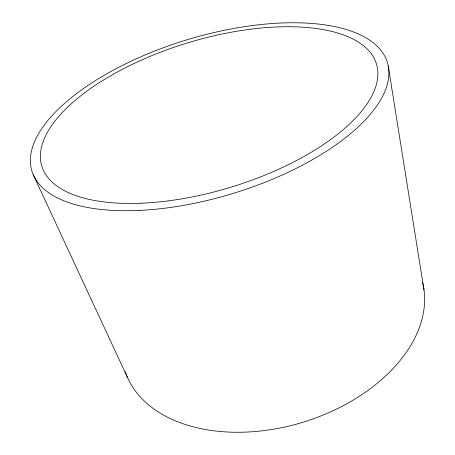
<?xml version="1.0" encoding="UTF-8"?>
<svg xmlns="http://www.w3.org/2000/svg" width="455" height="455" viewBox="0 0 455 455"><rect width="100%" height="100%" fill="white"/><g stroke="black" fill="none" stroke-linecap="round" stroke-linejoin="round"><path stroke-width="0.68" d="M33.215 174.64L127.525 377.536M388.212 65.81L423.997 289.954M422.485 282.202A155.246 102.051 -17 0 1 422.797 283.471M422.945 284.108A155.246 102.051 -17 0 1 300.431 423.002A155.246 102.051 -17 0 1 125.171 371.422M141.022 203.22A174.948 75.342 -17 0 0 376.888 65.583A174.948 75.342 -17 0 0 109.467 76.446A174.948 75.342 -17 0 0 141.022 203.22M139.162 210.426A185.845 80.199 -17 0 0 387.614 63.296A185.845 80.199 -17 0 0 102.119 76.503A185.845 80.199 -17 0 0 139.162 210.426"/></g></svg>
